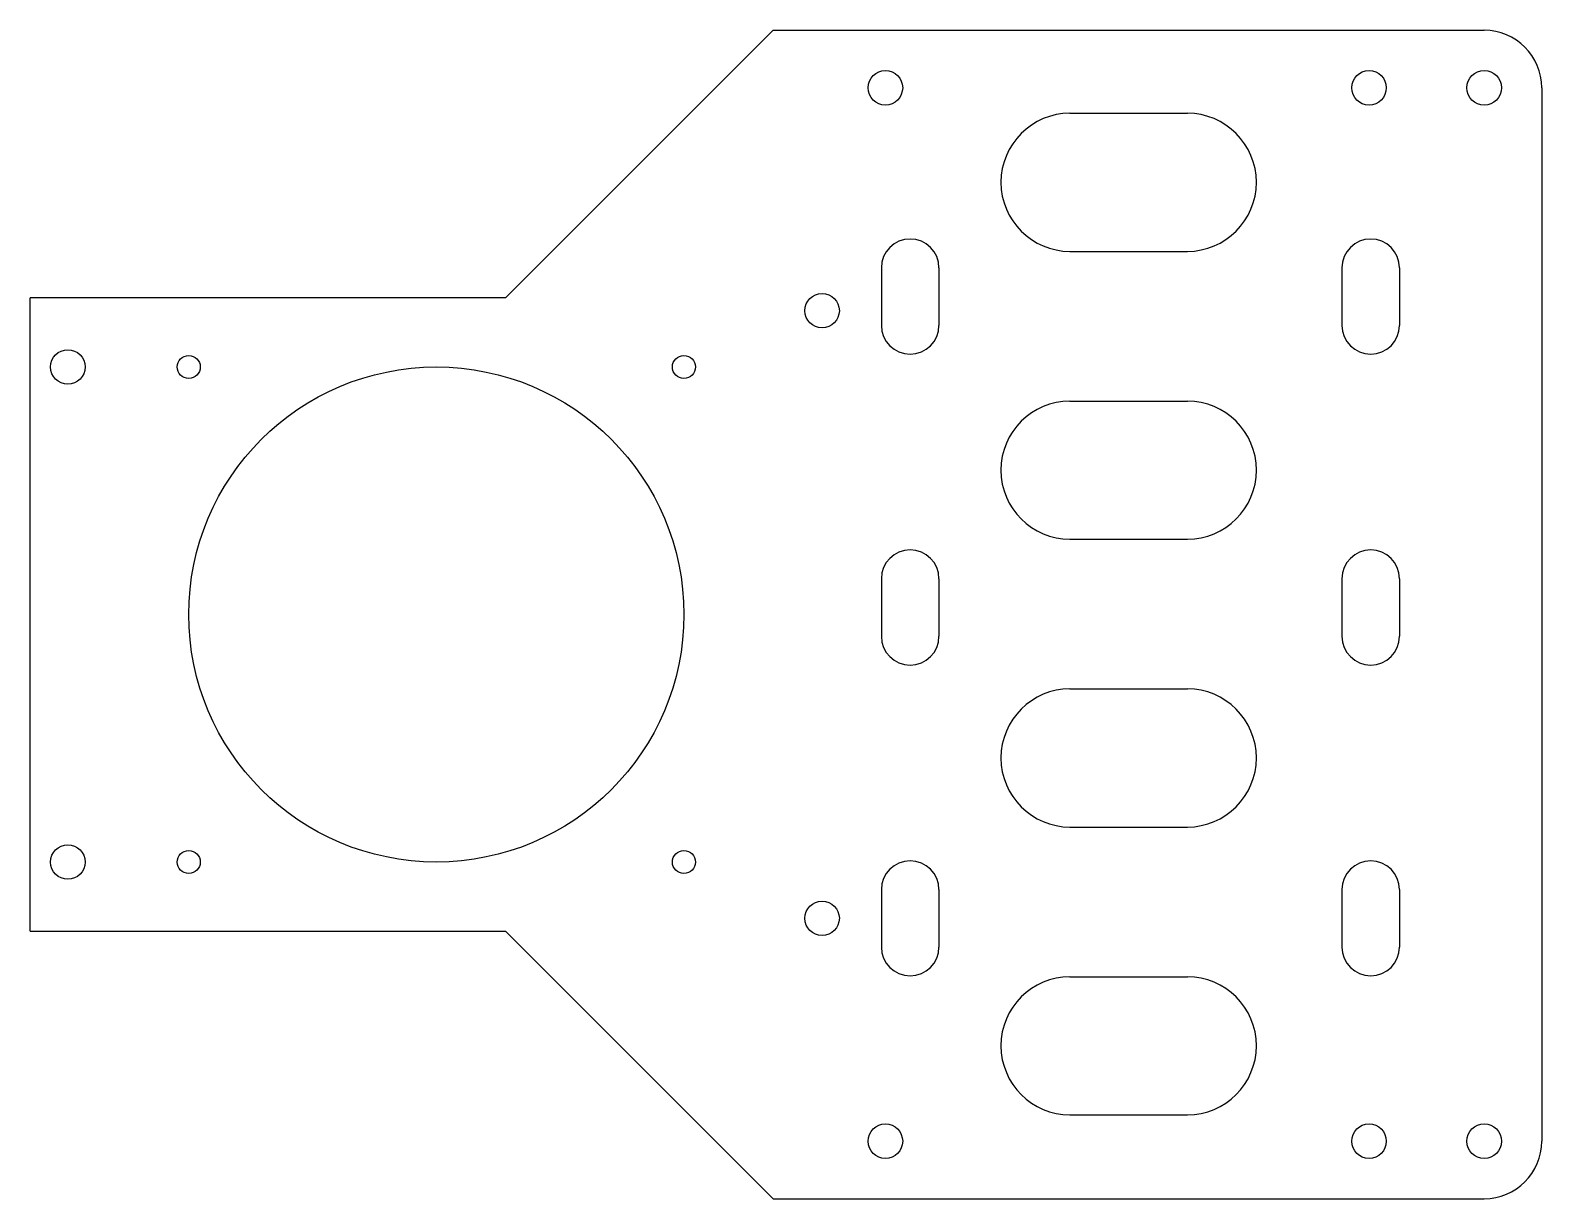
# Model space of a CAD drawing. Extents: x -41 to 90, y -51 to 51.
import ezdxf

# ---------------------------------------------------------------- set-up
doc = ezdxf.new("R2010")
doc.units = 0
doc.layers.add('VISIBLE', color=7, linetype='CONTINUOUS')

msp = doc.modelspace()

# ---------------------------------------------------------------- linework, layer by layer
at = {"layer": 'VISIBLE'}
for p, q in [((0, 27.5), (23.25, 50.75)), ((23.25, 50.75), (85, 50.75)), ((90, 45.75), (90, -45.75)), ((49.03, 43.54), (59.22, 43.54)), ((49.03, 31.54), (59.22, 31.54)), ((32.65, 30.11), (32.65, 25.11)), ((37.65, 30.11), (37.65, 25.11)), ((72.65, 30.11), (72.65, 25.11)), ((77.65, 30.11), (77.65, 25.11)), ((0, 27.5), (-41.27, 27.5)), ((-41.27, -27.5), (-41.27, 27.5)), ((49.03, 18.54), (59.22, 18.54)), ((49.03, 6.54), (59.22, 6.54)), ((32.65, 3.11), (32.65, -1.89)), ((37.65, 3.11), (37.65, -1.89)), ((72.65, 3.11), (72.65, -1.89)), ((77.65, 3.11), (77.65, -1.89)), ((49.03, -6.46), (59.22, -6.46)), ((49.03, -18.46), (59.22, -18.46)), ((32.65, -23.89), (32.65, -28.89)), ((37.65, -23.89), (37.65, -28.89)), ((72.65, -23.89), (72.65, -28.89)), ((77.65, -23.89), (77.65, -28.89)), ((-41.27, -27.5), (0, -27.5)), ((0, -27.5), (23.25, -50.75)), ((49.03, -31.46), (59.22, -31.46)), ((49.03, -43.46), (59.22, -43.46)), ((23.25, -50.75), (85, -50.75))]:
    msp.add_line(p, q, dxfattribs=at)
for centre, radius in [((33, 45.75), 1.5), ((75, 45.75), 1.5), ((85, 45.75), 1.5), ((27.5, 26.39), 1.5), ((-38, 21.5), 1.5), ((-27.5, 21.5), 1), ((15.5, 21.5), 1), ((-6, 0), 21.5), ((-38, -21.5), 1.5), ((-27.5, -21.5), 1), ((15.5, -21.5), 1), ((27.5, -26.39), 1.5), ((33, -45.75), 1.5), ((75, -45.75), 1.5), ((85, -45.75), 1.5)]:
    msp.add_circle(centre, radius, dxfattribs=at)
for centre, radius, start, end in [((85, 45.75), 5, 0, 90), ((49.03, 37.54), 6, 90, 270), ((59.22, 37.54), 6, 270, 90), ((35.15, 30.11), 2.5, 0, 180), ((75.15, 30.11), 2.5, 0, 180), ((35.15, 25.11), 2.5, 180, 0), ((75.15, 25.11), 2.5, 180, 0), ((49.03, 12.54), 6, 90, 270), ((59.22, 12.54), 6, 270, 90), ((35.15, 3.11), 2.5, 0, 180), ((75.15, 3.11), 2.5, 0, 180), ((35.15, -1.89), 2.5, 180, 0), ((75.15, -1.89), 2.5, 180, 0), ((49.03, -12.46), 6, 90, 270), ((59.22, -12.46), 6, 270, 90), ((35.15, -23.89), 2.5, 0, 180), ((75.15, -23.89), 2.5, 0, 180), ((35.15, -28.89), 2.5, 180, 0), ((75.15, -28.89), 2.5, 180, 0), ((49.03, -37.46), 6, 90, 270), ((59.22, -37.46), 6, 270, 90), ((85, -45.75), 5, 270, 0)]:
    msp.add_arc(centre, radius, start, end, dxfattribs=at)

doc.saveas('drawing.dxf')
